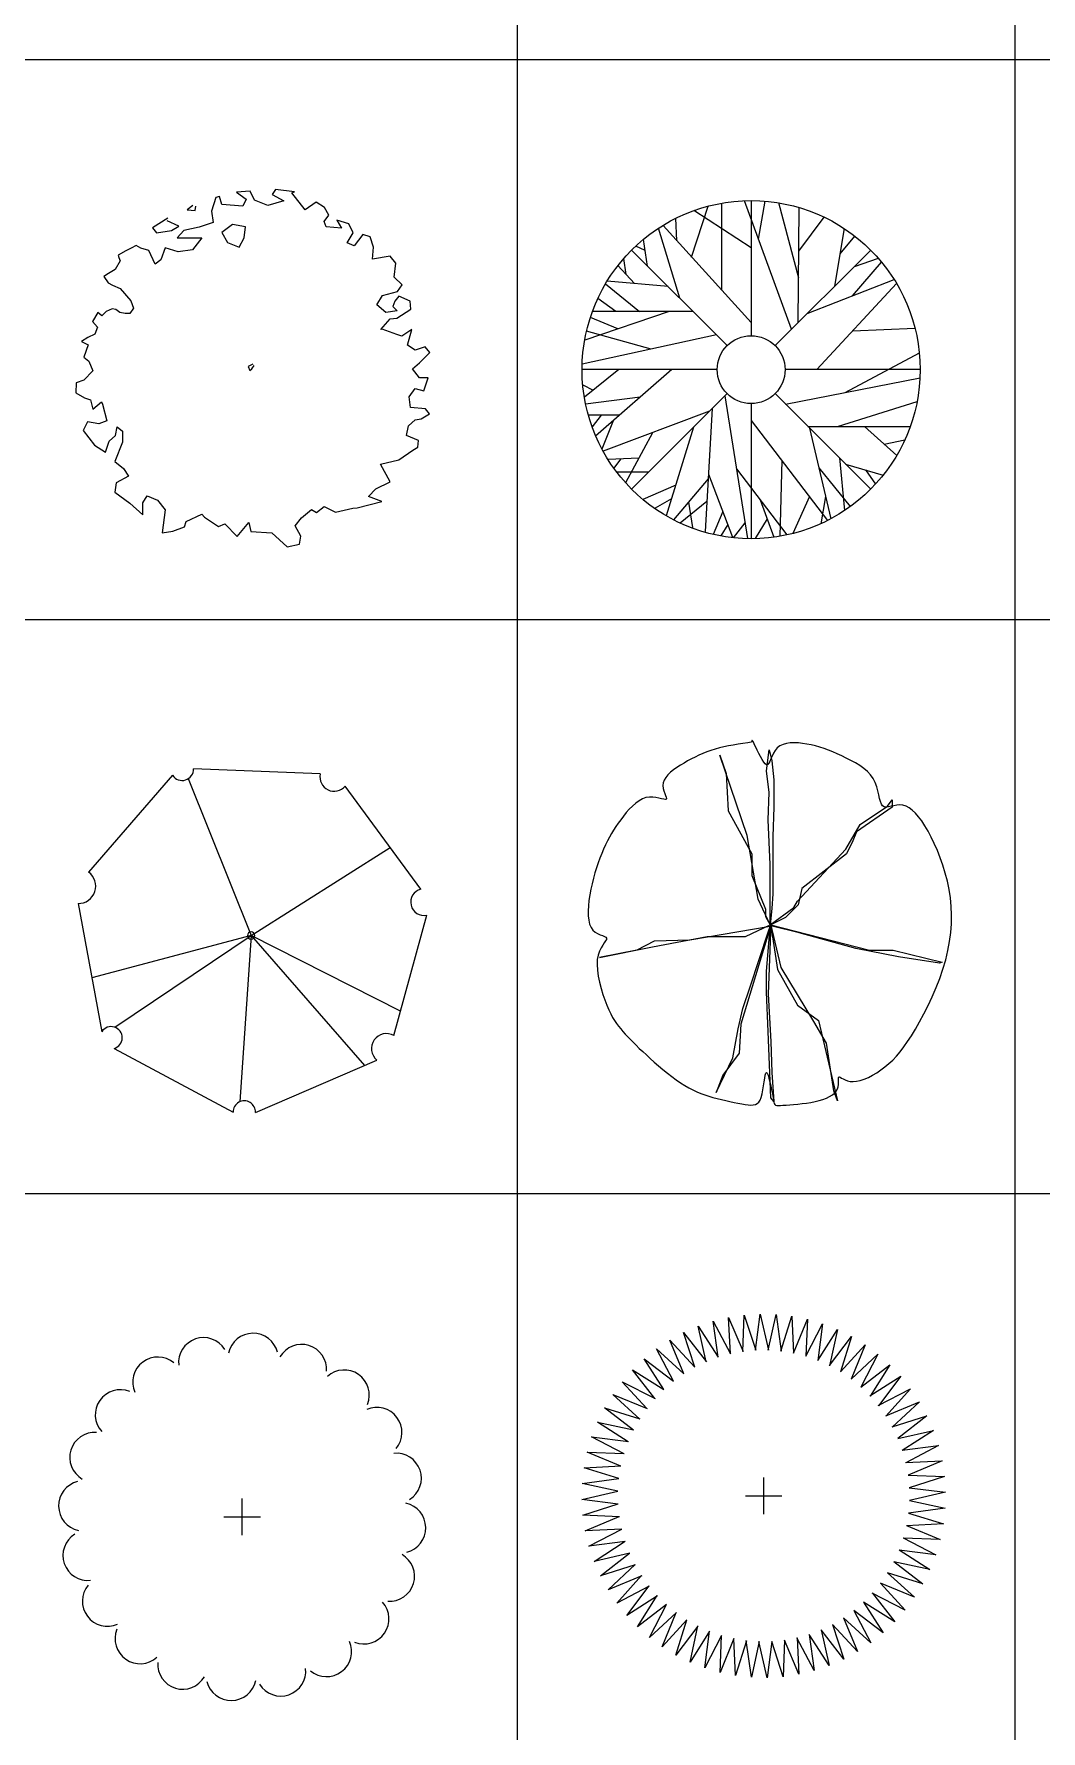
# Model space of a CAD drawing. Header units: inches. Extents: x 7658 to 73799, y 48 to 40262.
# Drawn here: x 15697 to 19841, y 5566 to 12548 of the extents above; entities that cross this region are included whole.
import ezdxf

# ---------------------------------------------------------------- set-up
doc = ezdxf.new("R2010")
doc.units = ezdxf.units.IN
doc.layers.add('www.cad-blocks.net', color=7, linetype='Continuous')

# ---------------------------------------------------------------- blocks, each defined once
blk = doc.blocks.new('A$C516926BB')
for p, q in [((6.2986, 38.5194), (6.2986, 0)), ((8.3458, 38.5194), (8.3458, 0)), ((0, 11.7477), (60.3118, 11.7477)), ((0, 9.4442), (62.4121, 9.4442)), ((0, 7.0831), (60.3118, 7.0831))]:
    blk.add_line(p, q)
blk = doc.blocks.new('A$C6A183371')
at = {"linetype": 'Continuous'}
for p, q in [((0.8206, 1.4706), (0.8073, 1.4499)), ((0.8991, 1.4616), (0.8206, 1.4706)), ((0.4814, 1.4054), (0.4575, 1.3873)), ((0.4901, 1.3841), (0.4937, 1.4022)), ((0.5763, 1.4372), (0.5574, 1.3815)), ((0.5906, 1.4414), (0.5763, 1.4372)), ((0.5998, 1.4085), (0.5906, 1.4414)), ((0.687, 1.4027), (0.5998, 1.4085)), ((0.7171, 1.4632), (0.661, 1.46)), ((0.661, 1.46), (0.7002, 1.4313)), ((0.7002, 1.4313), (0.687, 1.4027)), ((0.7344, 1.4271), (0.7171, 1.4632)), ((0.7895, 1.4048), (0.7344, 1.4271)), ((0.8558, 1.4239), (0.7895, 1.4048)), ((0.8073, 1.4499), (0.8558, 1.4239)), ((0.8889, 1.4573), (0.8991, 1.4616)), ((0.9435, 1.3873), (0.8889, 1.4573)), ((0.9889, 1.4181), (0.9435, 1.3873)), ((1.0231, 1.3963), (0.9889, 1.4181)), ((0.3784, 1.3529), (0.3152, 1.3125)), ((0.4228, 1.3205), (0.3759, 1.3412)), ((0.4575, 1.3873), (0.4901, 1.3841)), ((0.5651, 1.3348), (0.5069, 1.3157)), ((0.5574, 1.3815), (0.5651, 1.3348)), ((1.022, 1.3391), (1.0409, 1.3651)), ((1.0292, 1.3173), (1.022, 1.3391)), ((1.0409, 1.3651), (1.0231, 1.3963)), ((1.123, 1.33), (1.0741, 1.3444)), ((1.0741, 1.3444), (1.0934, 1.312)), ((1.1409, 1.2924), (1.123, 1.33)), ((0.3152, 1.3125), (0.3315, 1.2924)), ((0.3315, 1.2924), (0.3937, 1.3014)), ((0.3937, 1.3014), (0.4228, 1.3205)), ((0.4447, 1.3014), (0.4162, 1.2722)), ((0.4162, 1.2722), (0.5177, 1.2712)), ((0.5069, 1.3157), (0.4447, 1.3014)), ((0.5177, 1.2712), (0.4799, 1.2219)), ((0.6446, 1.3263), (0.5998, 1.2935)), ((0.5998, 1.2935), (0.6242, 1.2526)), ((0.6972, 1.3173), (0.6446, 1.3263)), ((0.6712, 1.2335), (0.6926, 1.2722)), ((0.6926, 1.2722), (0.6972, 1.3173)), ((1.0934, 1.312), (1.0292, 1.3173)), ((1.1159, 1.251), (1.1409, 1.2924)), ((1.1807, 1.286), (1.145, 1.2388)), ((1.2113, 1.2754), (1.1807, 1.286)), ((1.2245, 1.233), (1.2113, 1.2754)), ((0.2055, 1.2187), (0.1744, 1.2007)), ((0.1744, 1.2007), (0.177, 1.1911)), ((0.177, 1.1911), (0.1826, 1.1768)), ((0.2275, 1.2298), (0.2055, 1.2187)), ((0.2484, 1.2399), (0.2275, 1.2298)), ((0.2667, 1.2288), (0.2484, 1.2399)), ((0.2994, 1.2192), (0.2667, 1.2288)), ((0.3254, 1.1635), (0.2994, 1.2192)), ((0.3677, 1.2314), (0.3493, 1.181)), ((0.4208, 1.2144), (0.3677, 1.2314)), ((0.4799, 1.2219), (0.4208, 1.2144)), ((0.6242, 1.2526), (0.6712, 1.2335)), ((1.145, 1.2388), (1.1159, 1.251)), ((1.2199, 1.1842), (1.2245, 1.233)), ((1.2934, 1.1964), (1.2199, 1.1842)), ((1.3163, 1.1678), (1.2934, 1.1964)), ((0.1341, 1.1248), (0.1142, 1.1126)), ((0.1617, 1.1413), (0.1341, 1.1248)), ((0.1826, 1.1768), (0.1617, 1.1413)), ((0.3493, 1.181), (0.3254, 1.1635)), ((1.3092, 1.1105), (1.3163, 1.1678)), ((0.1142, 1.1126), (0.1326, 1.0872)), ((0.1326, 1.0872), (0.1499, 1.0776)), ((0.1499, 1.0776), (0.1826, 1.0628)), ((0.1826, 1.0628), (0.2254, 1.0124)), ((1.2617, 1.0352), (1.3229, 1.0516)), ((1.3428, 1.0781), (1.3092, 1.1105)), ((1.3229, 1.0516), (1.3428, 1.0781)), ((0.1489, 0.9795), (0.1239, 0.9684)), ((0.1642, 0.9774), (0.1489, 0.9795)), ((0.2366, 0.9827), (0.2224, 0.9609)), ((0.2254, 1.0124), (0.2366, 0.9827)), ((1.2383, 0.9959), (1.2617, 1.0352)), ((1.275, 0.9647), (1.2383, 0.9959)), ((1.3117, 1.0108), (1.3036, 0.9891)), ((1.3036, 0.9891), (1.3224, 0.9721)), ((1.3286, 1.0325), (1.3117, 1.0108)), ((1.3204, 0.9419), (1.3775, 0.979)), ((1.375, 1.0119), (1.3286, 1.0325)), ((1.3775, 0.979), (1.375, 1.0119)), ((0.0898, 0.9641), (0.0678, 0.9275)), ((0.0678, 0.9275), (0.0893, 0.9047)), ((0.1066, 0.9509), (0.0898, 0.9641)), ((0.1239, 0.9684), (0.1066, 0.9509)), ((0.1805, 0.9652), (0.1642, 0.9774)), ((0.202, 0.9599), (0.1805, 0.9652)), ((0.2224, 0.9609), (0.202, 0.9599)), ((1.2546, 0.8947), (1.2929, 0.9381)), ((1.3224, 0.9721), (1.275, 0.9647)), ((1.2929, 0.9381), (1.3204, 0.9419)), ((0.049, 0.8612), (0.0235, 0.8448)), ((0.0235, 0.8448), (0.051, 0.8315)), ((0.0785, 0.875), (0.049, 0.8612)), ((0.0893, 0.9047), (0.0785, 0.875)), ((1.2607, 0.8968), (1.2546, 0.8947)), ((1.3209, 0.8745), (1.2607, 0.8968)), ((1.3413, 0.8676), (1.3209, 0.8745)), ((1.3826, 0.8947), (1.3413, 0.8676)), ((1.3637, 0.83), (1.3826, 0.8947)), ((0.051, 0.8315), (0.0321, 0.7806)), ((0.0321, 0.7806), (0.053, 0.7647)), ((1.3959, 0.8098), (1.3637, 0.83)), ((1.4372, 0.8231), (1.3959, 0.8098)), ((1.4142, 0.7578), (1.4555, 0.8003)), ((1.4555, 0.8003), (1.4372, 0.8231)), ((0.0699, 0.7244), (0.0326, 0.6857)), ((0.053, 0.7647), (0.0699, 0.7244)), ((0.7278, 0.7525), (0.7089, 0.7419)), ((0.7089, 0.7419), (0.715, 0.726)), ((0.715, 0.726), (0.7242, 0.7334)), ((0.7242, 0.7334), (0.7329, 0.7462)), ((1.3847, 0.7329), (1.4142, 0.7578)), ((1.4142, 0.6953), (1.3847, 0.7329)), ((0.0005, 0.6756), (0, 0.6348)), ((0, 0.6348), (0.0352, 0.6136)), ((0.0326, 0.6857), (0.0005, 0.6756)), ((1.3709, 0.6178), (1.3959, 0.6518)), ((1.3959, 0.6518), (1.4311, 0.6422)), ((1.4499, 0.6953), (1.4142, 0.6953)), ((1.4311, 0.6422), (1.4499, 0.6953)), ((0.0352, 0.6136), (0.0597, 0.6056)), ((0.0597, 0.6056), (0.0694, 0.5674)), ((0.0694, 0.5674), (0.1051, 0.5971)), ((0.1051, 0.5971), (0.1097, 0.5871)), ((0.1097, 0.5871), (0.1275, 0.5192)), ((1.3765, 0.5738), (1.3709, 0.6178)), ((1.4377, 0.568), (1.3765, 0.5738)), ((1.455, 0.5484), (1.4377, 0.568)), ((0.0479, 0.5144), (0.0301, 0.4799)), ((0.0949, 0.507), (0.0479, 0.5144)), ((0.1275, 0.5192), (0.0949, 0.507)), ((0.1627, 0.4582), (0.1698, 0.4948)), ((0.1698, 0.4948), (0.1923, 0.4768)), ((1.3607, 0.4587), (1.3688, 0.4985)), ((1.3688, 0.4985), (1.3954, 0.5234)), ((1.3954, 0.5234), (1.4204, 0.5266)), ((1.4204, 0.5266), (1.455, 0.5484)), ((0.0301, 0.4799), (0.076, 0.4195)), ((0.076, 0.4195), (0.1224, 0.3903)), ((0.1224, 0.3903), (0.1367, 0.4359)), ((0.1367, 0.4359), (0.1627, 0.4582)), ((0.1923, 0.4317), (0.1596, 0.3511)), ((0.1923, 0.4768), (0.1923, 0.4317)), ((1.4091, 0.4375), (1.3607, 0.4587)), ((1.4061, 0.411), (1.4091, 0.4375)), ((0.1596, 0.3511), (0.1964, 0.323)), ((1.2531, 0.341), (1.3291, 0.358)), ((1.3291, 0.358), (1.3867, 0.3988)), ((1.3867, 0.3988), (1.4061, 0.411)), ((0.2162, 0.2911), (0.1652, 0.2636)), ((0.1964, 0.323), (0.2162, 0.2911)), ((1.2923, 0.2678), (1.2531, 0.341)), ((0.1652, 0.2636), (0.1601, 0.2249)), ((0.1601, 0.2249), (0.2218, 0.1803)), ((0.2749, 0.1819), (0.2927, 0.2111)), ((0.2927, 0.2111), (0.3361, 0.192)), ((1.2041, 0.2074), (1.2342, 0.2397)), ((1.2342, 0.2397), (1.2923, 0.2678)), ((0.2218, 0.1803), (0.2754, 0.132)), ((0.2754, 0.132), (0.2749, 0.1819)), ((0.3361, 0.192), (0.3672, 0.1527)), ((0.3672, 0.1527), (0.3545, 0.0589)), ((0.9277, 0.1193), (0.9695, 0.1538)), ((0.9695, 0.1538), (0.9904, 0.1421)), ((0.9904, 0.1421), (1.021, 0.166)), ((1.021, 0.166), (1.0685, 0.1427)), ((1.0685, 0.1427), (1.1393, 0.1591)), ((1.1393, 0.1591), (1.1577, 0.1617)), ((1.1577, 0.1617), (1.2582, 0.1872)), ((1.2582, 0.1872), (1.2041, 0.2074)), ((0.3988, 0.0652), (0.4462, 0.0827)), ((0.4462, 0.0827), (0.4539, 0.1045)), ((0.4539, 0.1045), (0.5187, 0.1352)), ((0.5187, 0.1352), (0.5289, 0.123)), ((0.5289, 0.123), (0.587, 0.0843)), ((0.587, 0.0843), (0.6125, 0.0955)), ((0.6125, 0.0955), (0.664, 0.043)), ((0.664, 0.043), (0.7109, 0.1008)), ((0.7109, 0.1008), (0.7191, 0.0636)), ((0.9017, 0.0864), (0.9277, 0.1193)), ((0.9257, 0.0451), (0.9017, 0.0864)), ((0.3545, 0.0589), (0.3988, 0.0652)), ((0.7191, 0.0636), (0.8058, 0.0583)), ((0.8058, 0.0583), (0.8685, 0)), ((0.8685, 0), (0.9195, 0.0122)), ((0.9195, 0.0122), (0.9257, 0.0451))]:
    blk.add_line(p, q, dxfattribs=at)
blk = doc.blocks.new('A$C722A434A')
at = {"linetype": 'Continuous'}
for p, q in [((0.4507, 1.1589), (0.5188, 1.3683)), ((0.6961, 1.1969), (0.4596, 1.3498)), ((0.5751, 1.0222), (0.5751, 1.3806)), ((0.8614, 0.8614), (0.6679, 1.3906)), ((0.6955, 1.3911), (0.6955, 0.8353)), ((0.7257, 1.2327), (0.7533, 1.3887)), ((0.8912, 1.0716), (0.8099, 1.3816)), ((0.8896, 0.8896), (0.8938, 1.3622)), ((0.4019, 0.9892), (0.315, 1.2777)), ((0.6955, 0.89), (0.3331, 1.2881)), ((0.3898, 1.2258), (0.3857, 1.3183)), ((0.8922, 1.1832), (0.9953, 1.3232)), ((1.0393, 1.0393), (1.0793, 1.2767)), ((0.5967, 0.7943), (0.2037, 1.1874)), ((0.2596, 1.186), (0.2211, 1.2041)), ((0.2697, 1.1214), (0.2525, 1.2311)), ((0.7943, 0.7943), (1.1874, 1.1874)), ((1.0617, 1.1724), (1.1218, 1.2452)), ((0.2156, 1.0494), (0.1471, 1.1234)), ((0.1809, 1.0869), (0.1716, 1.153)), ((1.1123, 0.9994), (1.232, 1.1383)), ((1.1204, 1.1204), (1.219, 1.1536)), ((0.096, 1.0481), (0.2363, 0.9349)), ((0.3541, 1.037), (0.1028, 1.0595)), ((0.926, 0.926), (1.2836, 1.067)), ((0.9663, 0.6955), (1.2941, 1.0499)), ((0.1395, 0.9349), (0.0644, 0.9879)), ((0.3579, 0.9349), (0.0106, 0.8167)), ((0.1474, 0.8632), (0.0341, 0.9106)), ((0.4562, 0.9349), (0.0425, 0.9349)), ((0.5527, 0.8384), (0.0004, 0.718)), ((0.2847, 0.78), (0.0183, 0.8541)), ((1.1142, 0.8554), (1.3697, 0.8667)), ((1.0819, 0.6015), (1.3876, 0.7649)), ((0.5558, 0.6955), (0, 0.6955)), ((0.0028, 0.6327), (0.0461, 0.6105)), ((0.1515, 0.6955), (0.0105, 0.5817)), ((0.3693, 0.6955), (0.0548, 0.4222)), ((1.3911, 0.6955), (0.8353, 0.6955)), ((0.8371, 0.5539), (1.3903, 0.6615)), ((0.2387, 0.582), (0.0145, 0.5532)), ((0.5967, 0.5967), (0.2037, 0.2037)), ((0.5872, 0.5872), (0.68, 0.0006)), ((0.7943, 0.5967), (1.1874, 0.2037)), ((1.0511, 0.462), (1.3787, 0.5649)), ((0.1531, 0.5076), (0.0266, 0.5076)), ((0.079, 0.5076), (0.0411, 0.46)), ((0.5241, 0.5241), (0.0871, 0.3595)), ((0.5351, 0.5351), (0.5066, 0.0291)), ((0.6955, 0.5558), (0.6955, 0)), ((0.1274, 0.4848), (0.0819, 0.368)), ((0.2901, 0.4359), (0.1786, 0.2302)), ((0.459, 0.459), (0.346, 0.0942)), ((0.6955, 0.4856), (1.0103, 0.0753)), ((0.929, 0.462), (1.3507, 0.462)), ((0.9357, 0.4554), (1.0237, 0.0823)), ((1.1617, 0.462), (1.295, 0.3428)), ((1.243, 0.3893), (1.3282, 0.4065)), ((0.2335, 0.3315), (0.1067, 0.3253)), ((0.1574, 0.3278), (0.1306, 0.2899)), ((0.6347, 0.2871), (0.8428, 0.0158)), ((0.8212, 0.3217), (0.813, 0.01)), ((0.9744, 0.2911), (1.1036, 0.1323)), ((1.0584, 0.3327), (1.0792, 0.1154)), ((1.0843, 0.3068), (1.2393, 0.2619)), ((1.1656, 0.2832), (1.2072, 0.2244)), ((0.274, 0.274), (0.1423, 0.274)), ((0.3852, 0.2208), (0.2505, 0.161)), ((0.5188, 0.2457), (0.3755, 0.078)), ((0.5199, 0.2652), (0.6195, 0.0063)), ((0.3675, 0.1636), (0.3009, 0.1259)), ((0.5136, 0.1536), (0.4032, 0.0644)), ((0.4377, 0.1508), (0.4541, 0.0462)), ((0.7324, 0.1597), (0.7889, 0.0063)), ((0.935, 0.1734), (0.8672, 0.0215)), ((1.0021, 0.1739), (0.9822, 0.0618)), ((0.5789, 0.1119), (0.5388, 0.0177)), ((0.7613, 0.0813), (0.7127, 0.0002)), ((0.5994, 0.0586), (0.5707, 0.0113)), ((0.6697, 0.0656), (0.6213, 0.004))]:
    blk.add_line(p, q, dxfattribs=at)
for radius in [0.6955, 0.1397]:
    blk.add_circle((0.6955, 0.6955), radius, dxfattribs=at)
blk = doc.blocks.new('A$C23C0161A')
at = {"linetype": 'Continuous'}
for p, q in [((0.9964, 1.3925), (0.4748, 1.4143)), ((0.3886, 1.387), (0.0429, 0.9888)), ((0.4534, 1.3734), (0.7114, 0.7281)), ((1.4096, 0.9182), (1.0992, 1.3426)), ((0.7114, 0.7281), (1.2839, 1.0901)), ((0, 0.8597), (0.0974, 0.3322)), ((1.2995, 0.316), (1.4346, 0.8118)), ((0.7114, 0.7281), (0.0565, 0.5537)), ((0.1508, 0.3507), (0.7114, 0.7281)), ((0.7114, 0.7281), (0.6651, 0.0439)), ((1.3268, 0.4163), (0.7114, 0.7281)), ((0.7114, 0.7281), (1.1784, 0.1936)), ((0.1477, 0.2632), (0.6379, 0.0013)), ((0.7293, 0), (1.2294, 0.2156))]:
    blk.add_line(p, q, dxfattribs=at)
for centre, radius, start, end in [((0.4278, 1.4128), 0.047, 213.38608, 1.84069), ((1.054, 1.3803), 0.0589, 168.05067, 320.12732), ((0.0012, 0.9309), 0.0713, 269.008, 54.24858), ((1.423, 0.8652), 0.0546, 104.22051, 282.28735), ((0.7114, 0.7281), 0.015, 0, 180), ((0.7114, 0.7281), 0.015, 180, 0), ((0.1359, 0.3074), 0.0458, 284.85855, 147.28087), ((1.2684, 0.263), 0.0614, 59.62276, 230.6086), ((0.6836, 0.0021), 0.0457, 357.41336, 180.91583)]:
    blk.add_arc(centre, radius, start, end, dxfattribs=at)
blk = doc.blocks.new('A$C7C5B085F')
at = {"linetype": 'Continuous'}
for p, q in [((0.5405, 1.4707), (0.5225, 1.4658)), ((0.559, 1.4751), (0.5405, 1.4707)), ((0.578, 1.4791), (0.559, 1.4751)), ((0.5974, 1.4828), (0.578, 1.4791)), ((0.6171, 1.4861), (0.5974, 1.4828)), ((0.6371, 1.4893), (0.6171, 1.4861)), ((0.6572, 1.4923), (0.6371, 1.4893)), ((0.6773, 1.4953), (0.6572, 1.4923)), ((0.6736, 1.4997), (0.6734, 1.4977)), ((0.6734, 1.4977), (0.6734, 1.4953)), ((0.674, 1.5011), (0.6736, 1.4997)), ((0.6749, 1.5013), (0.674, 1.5011)), ((0.6763, 1.5001), (0.6749, 1.5013)), ((0.6784, 1.4971), (0.6763, 1.5001)), ((0.6813, 1.4919), (0.6784, 1.4971)), ((0.6852, 1.4841), (0.6813, 1.4919)), ((0.6901, 1.4738), (0.6852, 1.4841)), ((0.6959, 1.4614), (0.6901, 1.4738)), ((0.7784, 1.471), (0.7695, 1.4609)), ((0.7892, 1.479), (0.7784, 1.471)), ((0.8019, 1.4849), (0.7892, 1.479)), ((0.8161, 1.4889), (0.8019, 1.4849)), ((0.8315, 1.4912), (0.8161, 1.4889)), ((0.848, 1.4919), (0.8315, 1.4912)), ((0.8651, 1.4913), (0.848, 1.4919)), ((0.8827, 1.4895), (0.8651, 1.4913)), ((0.9005, 1.4868), (0.8827, 1.4895)), ((0.9181, 1.4832), (0.9005, 1.4868)), ((0.9357, 1.4788), (0.9181, 1.4832)), ((0.9533, 1.4737), (0.9357, 1.4788)), ((0.971, 1.4679), (0.9533, 1.4737)), ((0.9888, 1.4614), (0.971, 1.4679)), ((0.3796, 1.3996), (0.3651, 1.3902)), ((0.3945, 1.4087), (0.3796, 1.3996)), ((0.4095, 1.4174), (0.3945, 1.4087)), ((0.4247, 1.4256), (0.4095, 1.4174)), ((0.4401, 1.4335), (0.4247, 1.4256)), ((0.4558, 1.4409), (0.4401, 1.4335)), ((0.4718, 1.4479), (0.4558, 1.4409)), ((0.4882, 1.4544), (0.4718, 1.4479)), ((0.505, 1.4603), (0.4882, 1.4544)), ((0.5225, 1.4658), (0.505, 1.4603)), ((0.6548, 1.1107), (0.5423, 1.4407)), ((0.5423, 1.4407), (0.5686, 1.3657)), ((0.7023, 1.4482), (0.6959, 1.4614)), ((0.7091, 1.4349), (0.7023, 1.4482)), ((0.7159, 1.4227), (0.7091, 1.4349)), ((0.7226, 1.4124), (0.7159, 1.4227)), ((0.7288, 1.405), (0.7226, 1.4124)), ((0.7344, 1.4015), (0.7288, 1.405)), ((0.7336, 1.377), (0.7448, 1.4632)), ((0.7392, 1.4025), (0.7344, 1.4015)), ((0.7434, 1.4075), (0.7392, 1.4025)), ((0.7475, 1.4156), (0.7434, 1.4075)), ((0.7448, 1.4632), (0.7561, 1.4182)), ((0.7517, 1.4259), (0.7475, 1.4156)), ((0.7566, 1.4375), (0.7517, 1.4259)), ((0.7561, 1.4182), (0.7636, 1.3395)), ((0.7624, 1.4495), (0.7566, 1.4375)), ((0.7695, 1.4609), (0.7624, 1.4495)), ((1.0068, 1.4543), (0.9888, 1.4614)), ((1.025, 1.4465), (1.0068, 1.4543)), ((1.0435, 1.4382), (1.025, 1.4465)), ((1.0623, 1.4293), (1.0435, 1.4382)), ((1.0812, 1.4198), (1.0623, 1.4293)), ((1.0996, 1.4095), (1.0812, 1.4198)), ((1.1173, 1.3984), (1.0996, 1.4095)), ((1.1338, 1.3865), (1.1173, 1.3984)), ((0.3085, 1.3273), (0.3075, 1.3159)), ((0.3124, 1.3385), (0.3085, 1.3273)), ((0.3191, 1.3494), (0.3124, 1.3385)), ((0.328, 1.3601), (0.3191, 1.3494)), ((0.3389, 1.3705), (0.328, 1.3601)), ((0.3514, 1.3805), (0.3389, 1.3705)), ((0.3651, 1.3902), (0.3514, 1.3805)), ((0.5686, 1.3657), (0.5761, 1.212)), ((0.7448, 1.287), (0.7336, 1.377)), ((0.7636, 1.3395), (0.7636, 1.227)), ((1.1488, 1.3735), (1.1338, 1.3865)), ((1.1619, 1.3595), (1.1488, 1.3735)), ((1.1728, 1.3444), (1.1619, 1.3595)), ((1.1811, 1.3281), (1.1728, 1.3444)), ((1.1874, 1.3112), (1.1811, 1.3281)), ((0.2234, 1.2611), (0.2094, 1.2534)), ((0.2376, 1.2663), (0.2234, 1.2611)), ((0.2519, 1.2686), (0.2376, 1.2663)), ((0.2659, 1.2686), (0.2519, 1.2686)), ((0.2792, 1.2669), (0.2659, 1.2686)), ((0.2914, 1.2644), (0.2792, 1.2669)), ((0.3022, 1.2616), (0.2914, 1.2644)), ((0.3111, 1.2594), (0.3022, 1.2616)), ((0.3075, 1.3159), (0.3087, 1.3046)), ((0.3087, 1.3046), (0.3115, 1.2938)), ((0.3177, 1.2583), (0.3111, 1.2594)), ((0.3115, 1.2938), (0.3151, 1.2838)), ((0.3151, 1.2838), (0.3186, 1.275)), ((0.3216, 1.2591), (0.3177, 1.2583)), ((0.3186, 1.275), (0.3214, 1.2677)), ((0.3214, 1.2677), (0.3227, 1.2623)), ((0.3227, 1.2623), (0.3216, 1.2591)), ((0.7411, 1.1745), (0.7448, 1.287)), ((1.1921, 1.2944), (1.1874, 1.3112)), ((1.1958, 1.2782), (1.1921, 1.2944)), ((1.1991, 1.2632), (1.1958, 1.2782)), ((1.2024, 1.2501), (1.1991, 1.2632)), ((1.2323, 1.2307), (1.2511, 1.257)), ((1.2511, 1.257), (1.2511, 1.227)), ((0.1451, 1.1903), (0.134, 1.1757)), ((0.157, 1.2048), (0.1451, 1.1903)), ((0.1694, 1.2188), (0.157, 1.2048)), ((0.1823, 1.2318), (0.1694, 1.2188)), ((0.1957, 1.2435), (0.1823, 1.2318)), ((0.2094, 1.2534), (0.1957, 1.2435)), ((0.5761, 1.212), (0.6736, 1.0357)), ((0.7636, 1.227), (0.7598, 1.107)), ((1.2511, 1.227), (1.1048, 1.1257)), ((1.1198, 1.1557), (1.2323, 1.2307)), ((1.2064, 1.2396), (1.2024, 1.2501)), ((1.2115, 1.2322), (1.2064, 1.2396)), ((1.2182, 1.2282), (1.2115, 1.2322)), ((1.2265, 1.2272), (1.2182, 1.2282)), ((1.236, 1.2283), (1.2265, 1.2272)), ((1.2466, 1.2306), (1.236, 1.2283)), ((1.2581, 1.2333), (1.2466, 1.2306)), ((1.2702, 1.2356), (1.2581, 1.2333)), ((1.2827, 1.2366), (1.2702, 1.2356)), ((1.2955, 1.2354), (1.2827, 1.2366)), ((1.3083, 1.2315), (1.2955, 1.2354)), ((1.3211, 1.2247), (1.3083, 1.2315)), ((1.3339, 1.2151), (1.3211, 1.2247)), ((1.3468, 1.2029), (1.3339, 1.2151)), ((1.3597, 1.188), (1.3468, 1.2029)), ((1.3726, 1.1706), (1.3597, 1.188)), ((0.0956, 1.1183), (0.0873, 1.1034)), ((0.1044, 1.1328), (0.0956, 1.1183)), ((0.1137, 1.1471), (0.1044, 1.1328)), ((0.1235, 1.1613), (0.1137, 1.1471)), ((0.134, 1.1757), (0.1235, 1.1613)), ((0.7486, 0.9907), (0.7411, 1.1745)), ((1.0598, 1.0545), (1.1198, 1.1557)), ((1.1048, 1.1257), (1.0898, 1.0882)), ((1.3855, 1.1507), (1.3726, 1.1706)), ((1.3985, 1.1285), (1.3855, 1.1507)), ((1.4116, 1.104), (1.3985, 1.1285)), ((0.0637, 1.055), (0.0562, 1.037)), ((0.0714, 1.0719), (0.0637, 1.055)), ((0.0792, 1.088), (0.0714, 1.0719)), ((0.0873, 1.1034), (0.0792, 1.088)), ((0.6998, 0.8482), (0.6548, 1.1107)), ((0.7598, 1.107), (0.7598, 0.9195)), ((0.8611, 0.8407), (1.0598, 1.0545)), ((1.0898, 1.0882), (1.0636, 1.0357)), ((1.4244, 1.0775), (1.4116, 1.104)), ((1.4369, 1.0491), (1.4244, 1.0775)), ((1.4487, 1.0192), (1.4369, 1.0491)), ((0.0345, 0.9777), (0.028, 0.9564)), ((0.0415, 0.9983), (0.0345, 0.9777)), ((0.0487, 1.018), (0.0415, 0.9983)), ((0.0562, 1.037), (0.0487, 1.018)), ((0.6736, 1.0357), (0.6736, 0.9457)), ((0.7486, 0.9495), (0.7486, 0.9907)), ((1.0636, 1.0357), (0.8798, 0.8932)), ((1.4597, 0.9879), (1.4487, 1.0192)), ((1.4696, 0.9555), (1.4597, 0.9879)), ((0.0162, 0.9123), (0.0112, 0.8896)), ((0.0218, 0.9346), (0.0162, 0.9123)), ((0.028, 0.9564), (0.0218, 0.9346)), ((0.6736, 0.9457), (0.7298, 0.807)), ((0.7486, 0.747), (0.7486, 0.9495)), ((0.7598, 0.9195), (0.7598, 0.8707)), ((1.4782, 0.9222), (1.4696, 0.9555)), ((1.4852, 0.8883), (1.4782, 0.9222)), ((0.0035, 0.8438), (0.0011, 0.8214)), ((0.0069, 0.8666), (0.0035, 0.8438)), ((0.0112, 0.8896), (0.0069, 0.8666)), ((0.7486, 0.7432), (0.6998, 0.8482)), ((0.7598, 0.8707), (0.7561, 0.8107)), ((0.8461, 0.8145), (0.8611, 0.8407)), ((0.8798, 0.8932), (0.8648, 0.8257)), ((1.4904, 0.8539), (1.4852, 0.8883)), ((1.4938, 0.819), (1.4904, 0.8539)), ((0.0011, 0.8214), (0, 0.8)), ((0, 0.8), (0.0003, 0.78)), ((0.0003, 0.78), (0.0023, 0.7617)), ((0.7298, 0.807), (0.7298, 0.777)), ((0.7298, 0.777), (0.7486, 0.7432)), ((0.7486, 0.7432), (0.8461, 0.8145)), ((0.7561, 0.8107), (0.7486, 0.7432)), ((0.8123, 0.7732), (0.7523, 0.7432)), ((0.8648, 0.8257), (0.8123, 0.7732)), ((1.4953, 0.7836), (1.4938, 0.819)), ((1.4948, 0.7478), (1.4953, 0.7836)), ((0.0023, 0.7617), (0.0061, 0.7456)), ((0.0061, 0.7456), (0.0119, 0.7321)), ((0.0119, 0.7321), (0.0198, 0.7215)), ((0.0198, 0.7215), (0.0291, 0.7133)), ((0.0291, 0.7133), (0.0392, 0.7072)), ((0.0392, 0.7072), (0.0494, 0.7025)), ((0.0494, 0.7025), (0.0588, 0.6987)), ((0.0588, 0.6987), (0.0668, 0.6955)), ((0.7486, 0.7357), (0.4186, 0.6795)), ((0.7486, 0.732), (0.6286, 0.3345)), ((0.6473, 0.6945), (0.7486, 0.7432)), ((0.6661, 0.4882), (0.7411, 0.7132)), ((0.7336, 0.552), (0.7486, 0.732)), ((0.7523, 0.747), (0.7411, 0.4582)), ((0.7411, 0.7132), (0.7486, 0.7357)), ((0.7936, 0.567), (0.7523, 0.747)), ((0.7523, 0.7432), (1.1573, 0.6382)), ((0.8686, 0.7095), (0.7523, 0.7395)), ((0.7523, 0.7395), (0.7786, 0.5595)), ((1.1011, 0.6457), (0.8686, 0.7095)), ((1.4875, 0.6747), (1.4922, 0.7115)), ((1.4922, 0.7115), (1.4948, 0.7478)), ((0.0464, 0.6344), (0.0409, 0.6185)), ((0.053, 0.648), (0.0464, 0.6344)), ((0.0473, 0.6082), (0.2648, 0.6532)), ((0.2011, 0.6382), (0.0473, 0.6082)), ((0.06, 0.6594), (0.053, 0.648)), ((0.0665, 0.6689), (0.06, 0.6594)), ((0.0718, 0.6768), (0.0665, 0.6689)), ((0.0668, 0.6955), (0.0726, 0.6921)), ((0.0751, 0.6831), (0.0718, 0.6768)), ((0.0726, 0.6921), (0.0755, 0.6881)), ((0.0755, 0.6881), (0.0751, 0.6831)), ((0.2723, 0.6757), (0.2011, 0.6382)), ((0.2648, 0.6532), (0.4898, 0.6945)), ((0.4186, 0.6795), (0.2723, 0.6757)), ((0.4898, 0.6945), (0.6473, 0.6945)), ((1.2773, 0.612), (1.1011, 0.6457)), ((1.1573, 0.6382), (1.2548, 0.6382)), ((1.2548, 0.6382), (1.4573, 0.5895)), ((1.4714, 0.5995), (1.4806, 0.6374)), ((1.4806, 0.6374), (1.4875, 0.6747)), ((0.0375, 0.6002), (0.0366, 0.5793)), ((0.0366, 0.5793), (0.0381, 0.5563)), ((0.0409, 0.6185), (0.0375, 0.6002)), ((0.7786, 0.5595), (0.8611, 0.4132)), ((0.9286, 0.3457), (0.7936, 0.567)), ((1.4461, 0.5857), (1.2773, 0.612)), ((1.4573, 0.5895), (1.4461, 0.5857)), ((1.4465, 0.5227), (1.4599, 0.5612)), ((1.4599, 0.5612), (1.4714, 0.5995)), ((0.0381, 0.5563), (0.0416, 0.5319)), ((0.0416, 0.5319), (0.0468, 0.5068)), ((0.0468, 0.5068), (0.0533, 0.4817)), ((0.7336, 0.4657), (0.7336, 0.552)), ((1.4316, 0.4846), (1.4465, 0.5227)), ((0.0533, 0.4817), (0.0607, 0.4571)), ((0.0607, 0.4571), (0.0687, 0.4339)), ((0.0687, 0.4339), (0.0769, 0.4125)), ((0.6361, 0.3982), (0.6661, 0.4882)), ((0.7411, 0.3045), (0.7336, 0.4657)), ((0.7411, 0.4582), (0.7523, 0.2632)), ((1.3985, 0.411), (1.4154, 0.4472)), ((1.4154, 0.4472), (1.4316, 0.4846)), ((0.0769, 0.4125), (0.0849, 0.3935)), ((0.0849, 0.3935), (0.0928, 0.3768)), ((0.0928, 0.3768), (0.1008, 0.362)), ((0.1008, 0.362), (0.1088, 0.3488)), ((0.6173, 0.3157), (0.6361, 0.3982)), ((0.8611, 0.4132), (0.9473, 0.3495)), ((0.9473, 0.3495), (1.0261, 0.0195)), ((1.3637, 0.344), (1.3811, 0.3765)), ((1.3811, 0.3765), (1.3985, 0.411)), ((0.1088, 0.3488), (0.1169, 0.3367)), ((0.1169, 0.3367), (0.1253, 0.3255)), ((0.1253, 0.3255), (0.134, 0.3148)), ((0.134, 0.3148), (0.1431, 0.3042)), ((0.1431, 0.3042), (0.1527, 0.2935)), ((0.1527, 0.2935), (0.1629, 0.2826)), ((0.1629, 0.2826), (0.1737, 0.2713)), ((0.5948, 0.1957), (0.6173, 0.3157)), ((0.6286, 0.3345), (0.6211, 0.2145)), ((0.7523, 0.0307), (0.7411, 0.3045)), ((0.9811, 0.2557), (0.9286, 0.3457)), ((1.3145, 0.2625), (1.3303, 0.2869)), ((1.3303, 0.2869), (1.3467, 0.3141)), ((1.3467, 0.3141), (1.3637, 0.344)), ((0.1737, 0.2713), (0.1852, 0.2597)), ((0.1852, 0.2597), (0.1975, 0.2476)), ((0.1975, 0.2476), (0.2106, 0.2349)), ((0.2106, 0.2349), (0.2246, 0.2217)), ((0.2246, 0.2217), (0.2396, 0.2077)), ((0.6211, 0.2145), (0.5536, 0.1245)), ((0.7523, 0.2632), (0.7561, 0.1357)), ((1.0111, 0.0607), (0.9811, 0.2557)), ((1.2686, 0.2029), (1.2838, 0.2208)), ((1.2838, 0.2208), (1.299, 0.2406)), ((1.299, 0.2406), (1.3145, 0.2625)), ((0.2396, 0.2077), (0.2556, 0.1931)), ((0.2556, 0.1931), (0.2724, 0.1781)), ((0.2724, 0.1781), (0.2899, 0.1628)), ((0.2899, 0.1628), (0.3078, 0.1476)), ((0.3078, 0.1476), (0.326, 0.1328)), ((0.5273, 0.0532), (0.5948, 0.1957)), ((1.1874, 0.1345), (1.2046, 0.146)), ((1.2046, 0.146), (1.2214, 0.1585)), ((1.2214, 0.1585), (1.2375, 0.1721)), ((1.2375, 0.1721), (1.2532, 0.1868)), ((1.2532, 0.1868), (1.2686, 0.2029)), ((0.326, 0.1328), (0.3442, 0.1185)), ((0.3442, 0.1185), (0.3623, 0.1051)), ((0.3623, 0.1051), (0.38, 0.0929)), ((0.38, 0.0929), (0.3973, 0.082)), ((0.3973, 0.082), (0.414, 0.0724)), ((0.414, 0.0724), (0.4306, 0.0639)), ((0.5536, 0.1245), (0.5273, 0.0532)), ((0.7191, 0.0636), (0.7218, 0.0806)), ((0.7218, 0.0806), (0.7242, 0.0972)), ((0.7242, 0.0972), (0.7264, 0.1122)), ((0.7264, 0.1122), (0.7286, 0.1244)), ((0.7286, 0.1244), (0.731, 0.1326)), ((0.731, 0.1326), (0.7338, 0.1356)), ((0.7338, 0.1356), (0.7369, 0.1326)), ((0.7369, 0.1326), (0.7404, 0.1244)), ((0.7404, 0.1244), (0.7442, 0.1122)), ((0.7442, 0.1122), (0.7479, 0.0972)), ((0.7479, 0.0972), (0.7516, 0.0806)), ((0.7516, 0.0806), (0.7551, 0.0636)), ((0.7561, 0.1357), (0.7636, 0.0157)), ((1.026, 0.0677), (1.0287, 0.077)), ((1.0287, 0.077), (1.03, 0.0863)), ((1.0298, 0.1096), (1.0299, 0.1145)), ((1.0301, 0.103), (1.0298, 0.1096)), ((1.0299, 0.1145), (1.031, 0.1172)), ((1.03, 0.0863), (1.0303, 0.0951)), ((1.0303, 0.0951), (1.0301, 0.103)), ((1.031, 0.1172), (1.0335, 0.1175)), ((1.0335, 0.1175), (1.0373, 0.1158)), ((1.0373, 0.1158), (1.0426, 0.1127)), ((1.0426, 0.1127), (1.0493, 0.1089)), ((1.0493, 0.1089), (1.0575, 0.1049)), ((1.0575, 0.1049), (1.0671, 0.1014)), ((1.0671, 0.1014), (1.0782, 0.0989)), ((1.0782, 0.0989), (1.0907, 0.0982)), ((1.0907, 0.0982), (1.1047, 0.0995)), ((1.1047, 0.0995), (1.1199, 0.103)), ((1.1199, 0.103), (1.1361, 0.1084)), ((1.1361, 0.1084), (1.1529, 0.1155)), ((1.1529, 0.1155), (1.17, 0.1243)), ((1.17, 0.1243), (1.1874, 0.1345)), ((0.4306, 0.0639), (0.4469, 0.0564)), ((0.4469, 0.0564), (0.4632, 0.0497)), ((0.4632, 0.0497), (0.4796, 0.0437)), ((0.4796, 0.0437), (0.4963, 0.0382)), ((0.4963, 0.0382), (0.5133, 0.0332)), ((0.5133, 0.0332), (0.5307, 0.0284)), ((0.5307, 0.0284), (0.5484, 0.0239)), ((0.5484, 0.0239), (0.566, 0.0197)), ((0.566, 0.0197), (0.5835, 0.0158)), ((0.5835, 0.0158), (0.6004, 0.0123)), ((0.6004, 0.0123), (0.6166, 0.0092)), ((0.6166, 0.0092), (0.6318, 0.0065)), ((0.6318, 0.0065), (0.6458, 0.0043)), ((0.6458, 0.0043), (0.6584, 0.0026)), ((0.6584, 0.0026), (0.6695, 0.0018)), ((0.6695, 0.0018), (0.6794, 0.0021)), ((0.6794, 0.0021), (0.6881, 0.004)), ((0.6881, 0.004), (0.6956, 0.0077)), ((0.6956, 0.0077), (0.702, 0.0135)), ((0.702, 0.0135), (0.7075, 0.0219)), ((0.7075, 0.0219), (0.7121, 0.0332)), ((0.7121, 0.0332), (0.7159, 0.0474)), ((0.7159, 0.0474), (0.7191, 0.0636)), ((0.7636, 0.0157), (0.7523, 0.0307)), ((0.7551, 0.0636), (0.7581, 0.0474)), ((0.7581, 0.0474), (0.7607, 0.0332)), ((0.7607, 0.0332), (0.7626, 0.0219)), ((0.7626, 0.0219), (0.7643, 0.0135)), ((0.7643, 0.0135), (0.7661, 0.0075)), ((0.7661, 0.0075), (0.7684, 0.0035)), ((0.7684, 0.0035), (0.7716, 0.0012)), ((0.7716, 0.0012), (0.7762, 0.0001)), ((0.7762, 0.0001), (0.7825, 0)), ((0.7825, 0), (0.7909, 0.0004)), ((0.7909, 0.0004), (0.8017, 0.0009)), ((0.8017, 0.0009), (0.8146, 0.0017)), ((0.8146, 0.0017), (0.8293, 0.0026)), ((0.8293, 0.0026), (0.8454, 0.0039)), ((0.8454, 0.0039), (0.8625, 0.0055)), ((0.8625, 0.0055), (0.8803, 0.0075)), ((0.8803, 0.0075), (0.8983, 0.0099)), ((0.8983, 0.0099), (0.9162, 0.0128)), ((0.9162, 0.0128), (0.9336, 0.0163)), ((0.9336, 0.0163), (0.9503, 0.0204)), ((0.9503, 0.0204), (0.966, 0.0251)), ((0.966, 0.0251), (0.9805, 0.0304)), ((0.9805, 0.0304), (0.9935, 0.0364)), ((0.9935, 0.0364), (1.0048, 0.0431)), ((1.0048, 0.0431), (1.0141, 0.0506)), ((1.0261, 0.0195), (1.0111, 0.0607)), ((1.0141, 0.0506), (1.0212, 0.0588)), ((1.0212, 0.0588), (1.026, 0.0677))]:
    blk.add_line(p, q, dxfattribs=at)
blk = doc.blocks.new('A$C42037174')
at = {"linetype": 'Continuous'}
for p, q in [((0.7522, 0.6772), (0.7522, 0.8272)), ((0.6772, 0.7522), (0.8272, 0.7522))]:
    blk.add_line(p, q, dxfattribs=at)
for centre, start, end in [((0.5935, 1.3866), 32.01815, 185.9447), ((0.7973, 1.4046), 14.01828, 167.94626), ((0.4052, 1.3065), 50.01688, 203.94664), ((0.9967, 1.3587), 356.0191, 149.94521), ((1.1721, 1.2535), 338.01788, 131.94505), ((0.2509, 1.1721), 68.01756, 221.94556), ((1.3065, 1.0992), 320.01849, 113.94501), ((0.1457, 0.9967), 86.01908, 239.94522), ((1.3866, 0.9109), 302.01825, 95.9451), ((0.0998, 0.7973), 104.01836, 257.94537), ((1.4046, 0.7071), 284.01837, 77.94537), ((0.1178, 0.5935), 122.01815, 275.94574), ((1.3587, 0.5077), 266.01782, 59.94601), ((0.1979, 0.4052), 140.01848, 293.94504), ((1.2535, 0.3322), 248.01926, 41.9448), ((0.3322, 0.2509), 158.01894, 311.94531), ((1.0992, 0.1979), 230.02008, 23.94343), ((0.5077, 0.1457), 176.0191, 329.94519), ((0.7071, 0.0998), 194.01843, 347.94446), ((0.9109, 0.1178), 212.01825, 5.94614)]:
    blk.add_arc(centre, 0.103, start, end, dxfattribs=at)
blk = doc.blocks.new('A$C727501FD')
at = {"linetype": 'Continuous'}
for p, q in [((0.5605, 1.318), (0.5404, 1.4669)), ((0.5404, 1.4669), (0.6116, 1.3323)), ((0.6109, 1.3322), (0.6039, 1.4823)), ((0.6039, 1.4823), (0.6631, 1.342)), ((0.6623, 1.3419), (0.6684, 1.492)), ((0.6684, 1.492), (0.7152, 1.3472)), ((0.7144, 1.3471), (0.7336, 1.4961)), ((0.7336, 1.4961), (0.7675, 1.3478)), ((0.7668, 1.3478), (0.7988, 1.4946)), ((0.7988, 1.4946), (0.8197, 1.3438)), ((0.819, 1.3439), (0.8637, 1.4873)), ((0.8637, 1.4873), (0.8713, 1.3353)), ((0.8706, 1.3354), (0.9277, 1.4744)), ((0.9277, 1.4744), (0.922, 1.3223)), ((0.4644, 1.2768), (0.4188, 1.4199)), ((0.4188, 1.4199), (0.5122, 1.2998)), ((0.5116, 1.2995), (0.4786, 1.4461)), ((0.4786, 1.4461), (0.5612, 1.3182)), ((0.9213, 1.3225), (0.9903, 1.456)), ((0.9707, 1.3052), (1.0511, 1.4322)), ((0.9903, 1.456), (0.9714, 1.305)), ((1.0185, 1.2837), (1.1095, 1.4032)), ((1.0511, 1.4322), (1.0191, 1.2834)), ((1.1095, 1.4032), (1.0647, 1.2577)), ((0.3769, 1.2195), (0.3071, 1.3525)), ((0.3071, 1.3525), (0.42, 1.2504)), ((0.4194, 1.25), (0.3615, 1.3887)), ((0.3615, 1.3887), (0.465, 1.2771)), ((1.0641, 1.2581), (1.1653, 1.3692)), ((1.1074, 1.2286), (1.2178, 1.3305)), ((1.1653, 1.3692), (1.1079, 1.2282)), ((1.2178, 1.3305), (1.1484, 1.195)), ((0.3007, 1.1479), (0.2088, 1.2668)), ((0.2088, 1.2668), (0.3378, 1.1858)), ((0.3372, 1.1853), (0.2561, 1.3118)), ((0.2561, 1.3118), (0.3775, 1.2199)), ((1.1479, 1.1955), (1.2668, 1.2873)), ((1.2668, 1.2873), (1.1858, 1.1584)), ((0.1657, 1.2178), (0.3012, 1.1484)), ((0.2675, 1.1074), (0.1657, 1.2178)), ((1.1853, 1.1589), (1.3118, 1.24)), ((1.2195, 1.1192), (1.3525, 1.189)), ((1.3118, 1.24), (1.2199, 1.1187)), ((1.3525, 1.189), (1.2504, 1.0761)), ((0.127, 1.1653), (0.268, 1.1079)), ((0.2381, 1.0641), (0.127, 1.1653)), ((1.25, 1.0767), (1.3887, 1.1347)), ((1.3887, 1.1347), (1.2771, 1.0311)), ((0.1909, 0.9707), (0.064, 1.0511)), ((0.064, 1.0511), (0.2128, 1.0191)), ((0.093, 1.1095), (0.2384, 1.0647)), ((0.2124, 1.0185), (0.093, 1.1095)), ((1.2768, 1.0317), (1.4199, 1.0774)), ((1.4199, 1.0774), (1.2998, 0.9839)), ((0.1736, 0.9213), (0.0401, 0.9903)), ((0.0401, 0.9903), (0.1912, 0.9714)), ((1.2995, 0.9846), (1.4461, 1.0176)), ((1.4461, 1.0176), (1.3182, 0.9349)), ((0.1607, 0.8706), (0.0217, 0.9277)), ((0.0217, 0.9277), (0.1738, 0.922)), ((1.318, 0.9356), (1.4669, 0.9557)), ((1.4669, 0.9557), (1.3323, 0.8845)), ((0.0088, 0.8637), (0.1609, 0.8713)), ((0.1523, 0.819), (0.0088, 0.8637)), ((1.3322, 0.8852), (1.4823, 0.8923)), ((1.4823, 0.8923), (1.342, 0.8331)), ((0.0016, 0.7988), (0.1524, 0.8197)), ((0.1484, 0.7668), (0.0016, 0.7988)), ((0.7481, 0.6731), (0.7481, 0.8231)), ((1.3419, 0.8338), (1.492, 0.8277)), ((1.3471, 0.7817), (1.4961, 0.7626)), ((1.492, 0.8277), (1.3472, 0.781)), ((0, 0.7336), (0.1484, 0.7675)), ((0.149, 0.7144), (0, 0.7336)), ((0.0041, 0.6684), (0.149, 0.7152)), ((0.6731, 0.7481), (0.8231, 0.7481)), ((1.4961, 0.7626), (1.3478, 0.7287)), ((1.3478, 0.7294), (1.4946, 0.6973)), ((0.1542, 0.6623), (0.0041, 0.6684)), ((0.0139, 0.6039), (0.1541, 0.6631)), ((1.4873, 0.6325), (1.3353, 0.6248)), ((1.4946, 0.6973), (1.3438, 0.6765)), ((1.3439, 0.6772), (1.4873, 0.6325)), ((0.164, 0.6109), (0.0139, 0.6039)), ((0.0292, 0.5404), (0.1638, 0.6116)), ((0.1781, 0.5605), (0.0292, 0.5404)), ((0.0501, 0.4786), (0.1779, 0.5612)), ((1.4744, 0.5685), (1.3223, 0.5741)), ((1.3225, 0.5748), (1.456, 0.5059)), ((1.3354, 0.6255), (1.4744, 0.5685)), ((0.1967, 0.5116), (0.0501, 0.4786)), ((0.0762, 0.4188), (0.1964, 0.5122)), ((1.456, 0.5059), (1.305, 0.5247)), ((1.3052, 0.5254), (1.4322, 0.4451)), ((0.2194, 0.4644), (0.0762, 0.4188)), ((0.1075, 0.3615), (0.219, 0.465)), ((0.2461, 0.4194), (0.1075, 0.3615)), ((0.1436, 0.3071), (0.2457, 0.42)), ((1.4032, 0.3866), (1.2577, 0.4314)), ((1.2581, 0.432), (1.3692, 0.3309)), ((1.4322, 0.4451), (1.2834, 0.477)), ((1.2837, 0.4777), (1.4032, 0.3866)), ((0.2767, 0.3769), (0.1436, 0.3071)), ((0.1843, 0.2561), (0.2762, 0.3775)), ((1.3692, 0.3309), (1.2282, 0.3882)), ((1.2286, 0.3888), (1.3305, 0.2783)), ((0.3108, 0.3372), (0.1843, 0.2561)), ((0.2294, 0.2088), (0.3103, 0.3378)), ((0.3483, 0.3007), (0.2294, 0.2088)), ((0.2783, 0.1657), (0.3477, 0.3012)), ((1.2873, 0.2294), (1.1584, 0.3103)), ((1.1589, 0.3108), (1.24, 0.1843)), ((1.3305, 0.2783), (1.195, 0.3477)), ((1.1955, 0.3483), (1.2873, 0.2294)), ((0.3888, 0.2675), (0.2783, 0.1657)), ((0.3309, 0.127), (0.3882, 0.268)), ((0.432, 0.2381), (0.3309, 0.127)), ((0.3866, 0.093), (0.4314, 0.2384)), ((0.4777, 0.2124), (0.3866, 0.093)), ((0.4451, 0.064), (0.477, 0.2128)), ((1.1347, 0.1075), (1.0311, 0.219)), ((1.0317, 0.2194), (1.0774, 0.0762)), ((1.189, 0.1436), (1.0761, 0.2457)), ((1.0767, 0.2461), (1.1347, 0.1075)), ((1.24, 0.1843), (1.1187, 0.2762)), ((1.1192, 0.2767), (1.189, 0.1436)), ((0.5254, 0.1909), (0.4451, 0.064)), ((0.5059, 0.0402), (0.5247, 0.1912)), ((0.5748, 0.1736), (0.5059, 0.0402)), ((0.5685, 0.0217), (0.5741, 0.1738)), ((0.6255, 0.1607), (0.5685, 0.0217)), ((0.6325, 0.0088), (0.6248, 0.1609)), ((0.6772, 0.1523), (0.6325, 0.0088)), ((0.6973, 0.0016), (0.6765, 0.1524)), ((0.7294, 0.1484), (0.6973, 0.0016)), ((0.7626, 0), (0.7287, 0.1484)), ((0.7817, 0.149), (0.7626, 0)), ((0.8277, 0.0041), (0.781, 0.149)), ((0.8338, 0.1542), (0.8277, 0.0041)), ((0.8923, 0.0139), (0.8331, 0.1541)), ((0.9557, 0.0293), (0.8845, 0.1638)), ((0.8852, 0.164), (0.8923, 0.0139)), ((1.0176, 0.0501), (0.9349, 0.1779)), ((0.9356, 0.1781), (0.9557, 0.0293)), ((1.0774, 0.0762), (0.9839, 0.1964)), ((0.9846, 0.1967), (1.0176, 0.0501))]:
    blk.add_line(p, q, dxfattribs=at)

msp = doc.modelspace()

# ---------------------------------------------------------------- block references
at = {"xscale": 1000, "yscale": 1000, "zscale": 1000}
for name, p in [('A$C6A183371', (15869.8, 10437)), ('A$C722A434A', (17952.4, 10471.1)), ('A$C7C5B085F', (17977.2, 8139.5)), ('A$C23C0161A', (15878.9, 8110.7)), ('A$C727501FD', (17951.5, 5785.3)), ('A$C42037174', (15801.6, 5694.8))]:
    msp.add_blockref(name, p, dxfattribs=at)
at = {"layer": 'www.cad-blocks.net', "color": 155, "true_color": 0x546d8e, "xscale": 1000, "yscale": 1000, "zscale": 1000}
msp.add_blockref('A$C516926BB', (11386.7, 694.4), dxfattribs=at)

doc.saveas('drawing.dxf')
